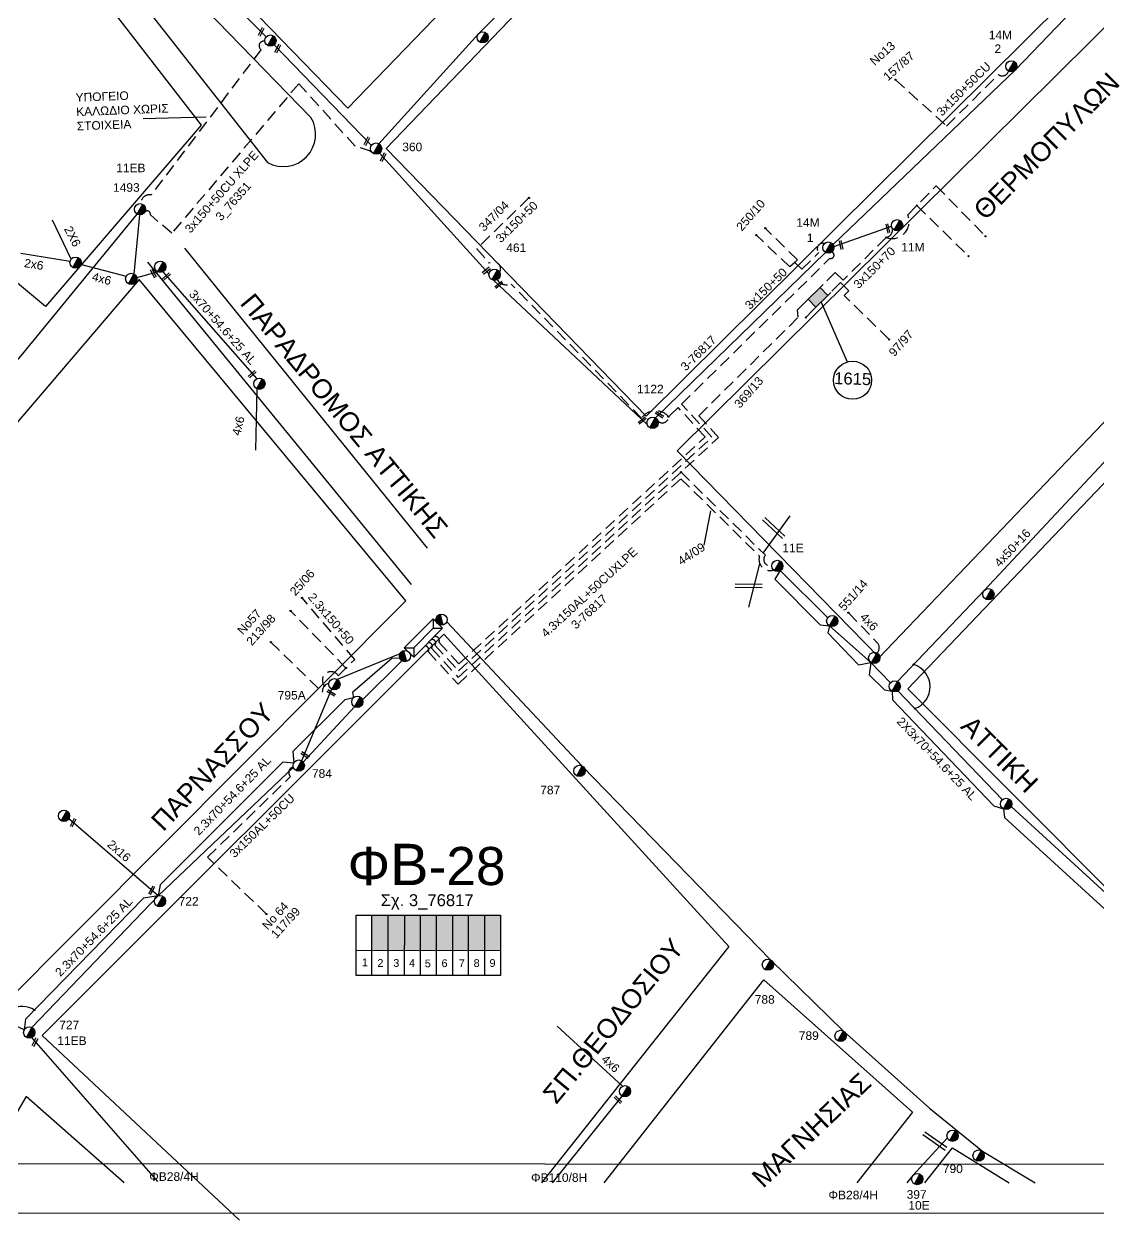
# Model space of a CAD drawing. Header units: millimetres. Extents: x 1138 to 9186, y 1584 to 2927.
# Drawn here: x 7156.9 to 7382.3, y 1906.3 to 2157.3 of the extents above; entities that cross this region are included whole.
import ezdxf
from ezdxf.enums import TextEntityAlignment as Align

# ---------------------------------------------------------------- set-up
doc = ezdxf.new("R2010")
doc.units = ezdxf.units.MM
doc.linetypes.add('DASHED', pattern=[19.05, 12.7, -6.35])
for name, color, linetype, lineweight in [('2x16', 7, 'Continuous', 30), ('2x6', 7, 'SYN_LINE', 30), ('3x150+50', 7, 'Continuous', 30), ('3x150+50CU', 7, 'Continuous', 30), ('3x150+70', 7, 'Continuous', 30), ('3x150AL+50CU', 7, 'Continuous', 30), ('3x150AL+50CUXLPE', 7, 'Continuous', 30), ('3x70+54.6+25 AL', 7, 'SYN_LINE', 30), ('4x50+16', 7, 'Continuous', 30), ('4x50AL', 7, 'Continuous', 30), ('4x6', 7, 'SYN_LINE', 30), ('Υπόβαθρο ΔΕΗ', 7, 'Continuous', 30)]:
    doc.layers.add(name, color=color, linetype=linetype, lineweight=lineweight)
for name, color, linetype in [('Link Box 4 Διευθύνσεων', 7, 'Continuous'), ('Pillar OTE', 7, 'Continuous'), ('TEXT ΚΑΛΩΔΙΩΝ', 7, 'Continuous'), ('Άγνωστα', 7, 'Continuous'), ('ΑΓΝΩΣΤΟ ΕΝΑΕΡΙΟ ΚΑΛΩΔΙΟ', 7, 'Continuous'), ('Επιγραφές - Σχήματα', 7, 'Continuous'), ('Καλώδια ΧΤ   3x150AL+50CU', 7, 'DASHED'), ('Μηχανική τομή', 7, 'Continuous'), ('Στύλος ΦΜ', 7, 'Continuous'), ('Στύλος ΦΜ @ 1', 7, 'Continuous'), ('Συνδέσεις', 7, 'Continuous'), ('Τομή', 7, 'Continuous'), ('Υποσταθμός εναέριος 2 στύλων', 7, 'Continuous'), ('Υποσταθμός πόλεως', 7, 'Continuous')]:
    doc.layers.add(name, color=color, linetype=linetype)
doc.styles.add('arial', font='arial.ttf')
doc.styles.get("Standard").update_dxf_attribs({"font": 'arial.ttf'})
doc.linetypes.add('SYN_LINE', pattern='A,0.5,-0.0001,["/\\/\\/\\/",Standard,S=0.1,R=0,X=0,Y=-0.05],-0.25', length=0.7501)

# ---------------------------------------------------------------- blocks, each defined once
blk = doc.blocks.new('ΥΠΑΡΧΩΝ ΤΣΙΜΕΝΤΕΝΙΟΣ ΣΤΥΛΟΣ')
at = {"layer": 'Στύλος ΦΜ'}
blk.add_hatch(color=7, dxfattribs=at).paths.add_polyline_path([(-1.29, -2.28, 0.574793), (2.62, 0, 0.268822), (1.3, 2.27)])
at = {"layer": 'Στύλος ΦΜ', "color": 7}
blk.add_line((-1.29, -2.28), (1.3, 2.27), dxfattribs=at)
blk.add_circle((0, 0), 2.62, dxfattribs=at)
at = {"layer": 'Στύλος ΦΜ', "flags": 4}
for tag, p in [('ΑΡΙΘΜΟΣ', (-4.68, 8.05)), ('ΤΥΠΟΣ', (-4.91, 3.03))]:
    blk.add_attdef(tag, p, '', height=4, dxfattribs=at)
blk = doc.blocks.new('ΥΠΟΣΤΑΘΜΟΣ ΕΝΑΕΡΙΟΣ ΕΠΙ 2 ΣΤΥΛΩΝ')
at = {"layer": 'Υποσταθμός εναέριος 2 στύλων', "linetype": 'Continuous'}
for points in [[(-11.97, -2.11, 0.574793), (-8.45, -0.07, 0.268822), (-9.64, 1.98)], [(9.68, -2.15, 0.574793), (13.19, -0.1, 0.268822), (12.01, 1.95)]]:
    blk.add_hatch(color=256, dxfattribs=at).paths.add_polyline_path(points)
for p, q in [((-11.97, -2.11), (-9.64, 1.98)), ((9.68, -2.15), (12.01, 1.95))]:
    blk.add_line(p, q, dxfattribs=at)
for centre in [(-10.81, -0.07), (10.84, -0.1)]:
    blk.add_circle(centre, 2.36, dxfattribs=at)
at = {"layer": 'Υποσταθμός πόλεως', "linetype": 'Continuous', "ltscale": 40}
blk.add_lwpolyline([(-8.57, 2.82), (8.57, 2.82), (8.57, -2.82), (-8.57, -2.82)], close=True, dxfattribs=at)
for points in [[(-5.75, 0), (-8.57, 2.82)], [(-8.57, -2.82), (-5.75, 0)], [(-5.75, 0), (5.75, 0)], [(5.75, 0), (8.57, 2.82)], [(8.57, -2.82), (5.75, 0)]]:
    blk.add_lwpolyline(points, dxfattribs=at)
at = {"layer": 'Υποσταθμός εναέριος 2 στύλων', "ltscale": 40, "flags": 1}
for tag, p in [('ΜΕΤΑΣΧΗΜΑΤΙΣΜΟΣ', (14.09, 2.51)), ('ΙΣΧΥΣ', (14.07, -0.28)), ('ΑΡΙΘΜΟΣ', (14.19, -3))]:
    blk.add_attdef(tag, p, '', height=1.8, dxfattribs=at)
blk = doc.blocks.new('_ΣΥΝΔΕΣΗ')
at = {"layer": 'Συνδέσεις', "linetype": 'SYN_LINE', "ltscale": 40}
blk.add_hatch(color=256, dxfattribs=at).paths.add_polyline_path([(0.5, 0, 1), (-0.5, 0, 1)])
at = {"layer": 'Συνδέσεις'}
blk.add_circle((0, 0), 0.5, dxfattribs=at)
blk = doc.blocks.new('ΜΗΧΑΝΙΚΗ ΤΟΜΗ')
at = {"layer": 'Μηχανική τομή', "ltscale": 40}
for p, q in [((-1.9, 0.8), (5.7, 0.8)), ((-1.9, -0.8), (5.7, -0.8))]:
    blk.add_line(p, q, dxfattribs=at)
blk = doc.blocks.new('ΤΟΜΗ')
at = {"layer": 'Τομή', "ltscale": 40}
for p, q in [((-5.7, 0), (17.1, 0)), ((-5.7, -2.8), (17.1, -2.8))]:
    blk.add_line(p, q, dxfattribs=at)
blk = doc.blocks.new('LINK BOX 4 ΑΝΑΧΩΡΗΣΕΩΝ')
at = {"layer": 'Link Box 4 Διευθύνσεων', "ltscale": 40}
blk.add_hatch(color=256, dxfattribs=at).paths.add_polyline_path([(-3.54, 0), (-3.54, -4.67), (3.54, -4.67), (3.54, 0)])
for p, q in [((-3.54, 0), (-5.33, 0)), ((5.33, 0), (3.54, 0)), ((-3.54, -4.67), (-5.33, -4.67)), ((5.33, -4.67), (3.54, -4.67))]:
    blk.add_line(p, q, dxfattribs=at)
blk.add_lwpolyline([(-3.54, -4.67), (-3.54, 0), (3.54, 0), (3.54, -4.67)], close=True, dxfattribs=at)

msp = doc.modelspace()

# ---------------------------------------------------------------- hatches: boundary and pattern name
at = {"layer": 'Καλώδια ΧΤ   3x150AL+50CU', "linetype": 'DASHED', "lineweight": -3, "ltscale": 0.2}
h = msp.add_hatch(color=85, dxfattribs=at)
h.dxf.hatch_style = 1
h.paths.add_polyline_path([(7233.35, 1970.25), (7229.91, 1970.25), (7229.91, 1962.88), (7233.35, 1962.88)])
h = msp.add_hatch(color=173, dxfattribs=at)
h.dxf.hatch_style = 1
h.paths.add_polyline_path([(7233.35, 1962.88), (7236.79, 1962.88), (7236.79, 1970.25), (7233.35, 1970.25)])
h = msp.add_hatch(color=1, dxfattribs=at)
h.dxf.hatch_style = 1
h.paths.add_polyline_path([(7240.08, 1970.24), (7236.79, 1970.25), (7236.79, 1962.88), (7240.08, 1962.88)])
h = msp.add_hatch(color=5, dxfattribs=at)
h.dxf.hatch_style = 1
h.paths.add_polyline_path([(7243.47, 1970.24), (7240.08, 1970.24), (7240.08, 1962.88), (7243.47, 1962.87)])
h = msp.add_hatch(color=133, dxfattribs=at)
h.dxf.hatch_style = 1
h.paths.add_polyline_path([(7243.47, 1962.87), (7246.87, 1962.87), (7246.87, 1970.24), (7243.47, 1970.24)])
h = msp.add_hatch(color=30, dxfattribs=at)
h.dxf.hatch_style = 1
h.paths.add_polyline_path([(7246.87, 1962.87), (7250.26, 1962.87), (7250.26, 1970.24), (7246.87, 1970.24)])
h = msp.add_hatch(color=2, dxfattribs=at)
h.dxf.hatch_style = 1
h.paths.add_polyline_path([(7250.2, 1962.87), (7253.6, 1962.87), (7253.6, 1970.24), (7250.2, 1970.24)])
h = msp.add_hatch(color=6, dxfattribs=at)
h.dxf.hatch_style = 1
h.paths.add_polyline_path([(7253.52, 1962.87), (7256.92, 1962.86), (7256.92, 1970.24), (7253.52, 1970.24)])

# ---------------------------------------------------------------- linework, layer by layer
at = {"layer": '2x16', "color": 1, "lineweight": -3, "ltscale": 0.2}
msp.add_lwpolyline([(7185.04, 1974.3), (7166.28, 1990.49)], dxfattribs=at)
at = {"layer": '2x6', "color": 2, "linetype": 'SYN_LINE', "lineweight": -3, "ltscale": 10}
for points in [[(7166.78, 2107.92), (7162.89, 2116.12)], [(7166.55, 2107.42), (7156.24, 2109.11)]]:
    msp.add_lwpolyline(points, dxfattribs=at)
at = {"layer": '3x150+50', "lineweight": -3}
msp.add_lwpolyline([(6972.18, 1918.16), (9029.84, 1917.64), (9029.84, 2900.53), (6972.18, 2900.53)], close=True, dxfattribs=at)
at = {"layer": '3x150+50', "color": 7, "linetype": 'DASHED', "lineweight": -3, "ltscale": 0.2}
for points in [[(7207.45, 2153.63, 0.865973), (7206.66, 2151.91), (7183.59, 2121.39, 0.471297), (7181.39, 2119.55, -148.197059)], [(7229.84, 2130.46, 0.021586), (7226.39, 2131.61), (7214.57, 2144.74), (7187.91, 2113.38), (7183.41, 2117.21, 0.774585), (7182.27, 2117.83, -2.843912)]]:
    msp.add_lwpolyline(points, format="xyb", dxfattribs=at)
at = {"layer": '3x150+50', "color": 2, "linetype": 'DASHED', "lineweight": -3, "ltscale": 0.2}
for points in [[(7262.88, 2120.77), (7251.94, 2110.11), (7254.53, 2107.05, -0.825812), (7256.72, 2105.16, 5.150216)], [(7292.16, 2074.86, 0.487554), (7286.48, 2074.58), (7259.17, 2102.68, -0.337498), (7256.17, 2103.58)]]:
    msp.add_lwpolyline(points, format="xyb", dxfattribs=at)
at = {"layer": '3x150+50', "color": 30, "linetype": 'DASHED', "lineweight": -3, "ltscale": 0.2}
for points in [[(7318.66, 2107.21), (7319.2, 2107.76), (7312.47, 2114.42)], [(7318.66, 2107.21), (7317.62, 2106.28), (7310.61, 2112.94)]]:
    msp.add_lwpolyline(points, dxfattribs=at)
at = {"layer": '3x150+50', "color": 5, "linetype": 'DASHED', "lineweight": -3, "ltscale": 0.2}
for points in [[(7219.96, 2018.36, -1.083908), (7222.84, 2020.51), (7226.3, 2023.92), (7215.24, 2036.86)], [(7208.69, 2027.55), (7219.51, 2016.98, -0.36783), (7220.89, 2018.93, 1)]]:
    msp.add_lwpolyline(points, format="xyb", dxfattribs=at)
msp.add_lwpolyline([(7224.47, 2022.12), (7212.84, 2034.09)], dxfattribs=at)
at = {"layer": '3x150+50CU', "color": 30, "linetype": 'DASHED', "lineweight": -3, "ltscale": 0.2}
msp.add_lwpolyline([(7339.8, 2145.57), (7350.53, 2135.85), (7361.41, 2146.64, 0.51953), (7363.53, 2147.37, -22.504704)], format="xyb", dxfattribs=at)
at = {"layer": '3x150+70', "color": 30, "linetype": 'DASHED', "lineweight": -3, "ltscale": 0.2}
for points in [[(7337.84, 2112.46, 0.660559), (7342.38, 2117.25), (7348.36, 2123.3), (7358.7, 2112.72)], [(7339.16, 2114.36, -0.416223), (7337.84, 2112.46), (7328.81, 2103.5), (7327.16, 2105.14), (7324.61, 2102.61)]]:
    msp.add_lwpolyline(points, format="xyb", dxfattribs=at)
for points in [[(7344.28, 2119.17), (7355.11, 2108.55)], [(7322.47, 2097.2), (7320.97, 2095.67)]]:
    msp.add_lwpolyline(points, dxfattribs=at)
at = {"layer": '3x150AL+50CU', "color": 5, "linetype": 'DASHED', "lineweight": -3, "ltscale": 0.2}
msp.add_lwpolyline([(7207.78, 1970.49), (7195.37, 1982.4), (7212.84, 1999.34, -0.657886), (7213.43, 2001.31, 4.300919)], format="xyb", dxfattribs=at)
at = {"layer": '3x150AL+50CUXLPE', "color": 30, "linetype": 'DASHED', "lineweight": -3, "ltscale": 0.2}
for points in [[(7318.66, 2107.21), (7320.14, 2105.82), (7323.69, 2109.31, -0.785256), (7324.89, 2111.19, 14.313636)], [(7242.32, 2028.02, -0.794666), (7243.15, 2026.92), (7248.1, 2021.56), (7301.26, 2070.55), (7294.9, 2077.5), (7326.03, 2108.1, 1.008481), (7326.41, 2109.4)]]:
    msp.add_lwpolyline(points, format="xyb", dxfattribs=at)
at = {"layer": '3x150AL+50CUXLPE', "color": 133, "linetype": 'DASHED', "lineweight": -3, "ltscale": 0.2}
msp.add_lwpolyline([(7338.39, 2091.16), (7329.02, 2100.28), (7330.01, 2101.29), (7328.25, 2102.99), (7326.25, 2100.95)], dxfattribs=at)
for points in [[(7241.67, 2027.37, -0.778672), (7242.42, 2026.26), (7248.04, 2020.15), (7302.68, 2070.49), (7298.51, 2075.04), (7319.38, 2095.72), (7319.22, 2097.27), (7320.82, 2098.86)], [(7294.79, 2063.22), (7312.5, 2045.78, 0.77343), (7313.83, 2043.65, 8.500279)]]:
    msp.add_lwpolyline(points, format="xyb", dxfattribs=at)
at = {"layer": '3x150AL+50CUXLPE', "color": 2, "linetype": 'DASHED', "lineweight": -3, "ltscale": 0.2}
msp.add_lwpolyline([(7242.96, 2028.66, -0.687879), (7243.98, 2027.52), (7248.16, 2022.98), (7299.85, 2070.61), (7294.19, 2076.79), (7292.16, 2074.86, -0.690413), (7289.91, 2073.99, -5.560762)], format="xyb", dxfattribs=at)
at = {"layer": '3x150AL+50CUXLPE', "color": 6, "linetype": 'DASHED', "lineweight": -3, "ltscale": 0.2}
msp.add_lwpolyline([(7240.96, 2026.67, -0.700796), (7241.7, 2025.58), (7247.98, 2018.74), (7294.77, 2061.84), (7311.26, 2045.6, 0.611549), (7314.22, 2042.68, 0.609923)], format="xyb", dxfattribs=at)
at = {"layer": '3x70+54.6+25 AL', "color": 85, "linetype": 'SYN_LINE', "lineweight": -3, "ltscale": 15}
for points in [[(7349.08, 2255.15), (7327.03, 2232.49), (7299.48, 2203.64), (7274.32, 2177.46), (7252.26, 2155.21), (7231.39, 2132.15)], [(7236.2, 2023.64), (7227.93, 2015.46)], [(7226.26, 2014), (7215.49, 2002.37)], [(7213.51, 2002.17), (7211.19, 2002.33), (7185.48, 1976.64), (7185.04, 1974.3), (7181.95, 1973.85), (7157.21, 1948.43), (7156.94, 1946.19), (7121.96, 1962.45)]]:
    msp.add_lwpolyline(points, dxfattribs=at)
at = {"layer": '3x70+54.6+25 AL', "color": 2, "linetype": 'SYN_LINE', "lineweight": -3, "ltscale": 15}
for points in [[(7207.74, 2154.56), (7182.8, 2179.66), (7160.96, 2202.9)], [(7229.79, 2131.74), (7209.4, 2152.9)], [(7254.49, 2104.78), (7231.51, 2130.19)], [(7186, 2105.25), (7205.73, 2082.8)], [(7287.7, 2073.19), (7255.44, 2103.48)]]:
    msp.add_lwpolyline(points, dxfattribs=at)
at = {"layer": '3x70+54.6+25 AL', "color": 30, "linetype": 'SYN_LINE', "lineweight": -3, "ltscale": 15}
for points in [[(7326.69, 2110.98), (7365.09, 2147.74), (7393.92, 2177.87)], [(7326.85, 2110.55), (7338.97, 2114.84)], [(7289.4, 2074.59), (7325.12, 2109.31)]]:
    msp.add_lwpolyline(points, dxfattribs=at)
at = {"layer": '3x70+54.6+25 AL', "color": 62, "linetype": 'SYN_LINE', "lineweight": -3, "ltscale": 15}
for points in [[(7315.62, 2042.55), (7314.49, 2040.79), (7324.02, 2031.16), (7325.95, 2030.97), (7325.57, 2029.52), (7332.07, 2022.78), (7334.65, 2023.29), (7334.29, 2020.7), (7337.47, 2017.53), (7339.08, 2017.26), (7339.17, 2015.45), (7360.42, 1993.23), (7362.45, 1992.58), (7362.67, 1990.77), (7384.54, 1970.8), (7386.86, 1971.04), (7386.09, 1969.21), (7406.52, 1947.84), (7408.36, 1946.82), (7408.89, 1945.53), (7424.47, 1930.73), (7425.66, 1930.2)], [(7325.58, 2032.68), (7315.62, 2042.55)], [(7325.95, 2030.97), (7334.65, 2023.29), (7338.72, 2019)], [(7362.23, 1994.47), (7340.32, 2017.31)], [(7386.39, 1972.6), (7364.08, 1993.08)]]:
    msp.add_lwpolyline(points, dxfattribs=at)
at = {"layer": '3x70+54.6+25 AL', "color": 173, "linetype": 'SYN_LINE', "lineweight": -3, "ltscale": 15}
msp.add_lwpolyline([(7245.6, 2031.79), (7274.06, 2001.54), (7313.59, 1960.88), (7328.86, 1945.94), (7346.97, 1929.72), (7358.06, 1920.7), (7369.15, 1914.05)], dxfattribs=at)
at = {"layer": '3x70+54.6+25 AL', "color": 1, "linetype": 'SYN_LINE', "lineweight": -3, "ltscale": 12}
msp.add_lwpolyline([(7235.8, 2024.09), (7234.14, 2024.22), (7225.87, 2016.95), (7226.02, 2015.86), (7224.24, 2015.43), (7213.34, 2004.59), (7213.51, 2002.17)], dxfattribs=at)
at = {"layer": '3x70+54.6+25 AL', "color": 5, "linetype": 'SYN_LINE', "lineweight": -3, "ltscale": 15}
for points in [[(7235.76, 2025.06), (7222.63, 2019.73)], [(7221.46, 2017.68), (7215.15, 2002.67)]]:
    msp.add_lwpolyline(points, dxfattribs=at)
at = {"layer": '3x70+54.6+25 AL', "color": 1, "linetype": 'SYN_LINE', "lineweight": -3, "ltscale": 15}
msp.add_lwpolyline([(7213.43, 2001.31), (7185.04, 1974.3), (7158.56, 1946.65)], dxfattribs=at)
at = {"layer": '3x70+54.6+25 AL', "color": 27, "linetype": 'SYN_LINE', "lineweight": -3, "ltscale": 15}
msp.add_lwpolyline([(7267.81, 1914.05), (7282.44, 1932.26)], dxfattribs=at)
at = {"layer": '4x50+16', "color": 62, "lineweight": -3, "ltscale": 0.2}
msp.add_lwpolyline([(7340.24, 2019.31), (7358.48, 2038.43), (7388.53, 2070.53), (7417.09, 2099.36)], dxfattribs=at)
at = {"layer": '4x50AL', "color": 2, "lineweight": -3, "ltscale": 0.2}
for points in [[(7117.76, 2044.84), (7138.65, 2067.52), (7156.25, 2087.54), (7180.65, 2117.36)], [(7179.98, 2104.8), (7181.18, 2117.21)]]:
    msp.add_lwpolyline(points, dxfattribs=at)
at = {"layer": '4x6', "color": 2, "linetype": 'SYN_LINE', "lineweight": -3, "ltscale": 10}
msp.add_lwpolyline([(7168.94, 2106.79), (7178.36, 2104.35)], dxfattribs=at)
at = {"layer": '4x6', "color": 2, "linetype": 'SYN_LINE', "lineweight": -3, "ltscale": 6}
msp.add_lwpolyline([(7180.54, 2104.07), (7184.91, 2105.29)], dxfattribs=at)
at = {"layer": '4x6', "color": 2, "linetype": 'SYN_LINE', "lineweight": -3, "ltscale": 15}
msp.add_lwpolyline([(7205.73, 2080.74), (7205.5, 2067.8)], dxfattribs=at)
at = {"layer": '4x6', "color": 62, "linetype": 'DASHED', "lineweight": -3, "ltscale": 0.2}
msp.add_lwpolyline([(7329.95, 2033.72), (7335.97, 2027.43, -0.41279), (7335.93, 2025.26, -3.271082)], format="xyb", dxfattribs=at)
at = {"layer": '4x6', "color": 27, "linetype": 'SYN_LINE', "lineweight": -3, "ltscale": 15}
msp.add_lwpolyline([(7282.48, 1934.34), (7268.81, 1946.93)], dxfattribs=at)
at = {"layer": 'Pillar OTE', "lineweight": -3, "ltscale": 40}
for points in [[(7226.58, 1957.61), (7226.58, 1970.25), (7256.91, 1970.24), (7256.91, 1957.58), (7226.58, 1957.61)], [(7229.91, 1957.6), (7229.91, 1970.25)], [(7233.35, 1957.6), (7233.35, 1970.25)], [(7236.78, 1957.6), (7236.79, 1970.25)], [(7240.08, 1957.59), (7240.08, 1970.24)], [(7243.47, 1957.59), (7243.47, 1970.24)], [(7246.87, 1957.59), (7246.87, 1970.24)], [(7250.2, 1957.58), (7250.2, 1970.24)], [(7253.59, 1957.58), (7253.59, 1970.24)], [(7226.58, 1962.89), (7256.91, 1962.86)]]:
    msp.add_lwpolyline(points, dxfattribs=at)
at = {"layer": 'ΑΓΝΩΣΤΟ ΕΝΑΕΡΙΟ ΚΑΛΩΔΙΟ', "color": 1, "lineweight": -3, "ltscale": 0.2}
for points in [[(7158.49, 1944.57), (7158.49, 1944.57), (7184.92, 1914.38)], [(7350.69, 1923.5), (7343.4, 1915.55), (7342.21, 1914.05)]]:
    msp.add_lwpolyline(points, dxfattribs=at)
at = {"layer": 'Επιγραφές - Σχήματα', "lineweight": -3}
msp.add_lwpolyline([(6949.78, 2926.89), (9185.18, 2926.75), (9185.88, 1907.61), (6949.78, 1907.75)], close=True, dxfattribs=at)
at = {"layer": 'Τομή', "lineweight": -3}
for points in [[(7312.03, 2046.25), (7317.72, 2054.06)], [(7311.27, 2044), (7308.93, 2034.9)]]:
    msp.add_lwpolyline(points, dxfattribs=at)
at = {"layer": 'Υπόβαθρο ΔΕΗ', "lineweight": -3}
for points in [[(7305.65, 2345.39), (7369.04, 2288.89), (7224.89, 2139.61), (7166.78, 2199.47)], [(7377.14, 2281.35), (7438.86, 2225.06), (7287.47, 2075), (7232.89, 2131.16)], [(7071.15, 2276.05), (7148.59, 2194.75), (7194.05, 2136.05), (7161.39, 2097.99), (7025.77, 2210.96)], [(7091.33, 1998.61), (7151.41, 1950.32), (7237.05, 2036.24), (7181.09, 2103.66)]]:
    msp.add_lwpolyline(points, close=True, dxfattribs=at)
for points in [[(7446.04, 2218.34), (7469.71, 2196.24), (7483.12, 2187.06), (7413.71, 2105.2), (7336.4, 2024.31), (7294.01, 2067.67), (7446.04, 2218.34)], [(7462.08, 2149.65), (7545.02, 2083.38), (7506.07, 2034.18), (7476.67, 2055.54), (7480.1, 2059.13), (7473.95, 2064.05), (7386.39, 1973.58), (7342.39, 2017.74), (7411.1, 2089.73), (7462.08, 2149.65)], [(7181.92, 2137.45), (7195.11, 2137.78)], [(7190.55, 2110.25), (7241.53, 2047.3)], [(7182.79, 2107.32), (7238.13, 2039.62)], [(7324.19, 2098.91), (7329.63, 2086.34)], [(7299.64, 2047.92), (7301.02, 2055.11)], [(7202.1, 1906.27), (7160.73, 1944.97), (7245, 2029.2), (7304.81, 1963.67), (7265.53, 1914.05)], [(7278.65, 1914.05), (7312.19, 1956.68), (7343.36, 1928.93), (7331.66, 1914.05)], [(7177.88, 1914.05), (7157.31, 1932.22), (7146.61, 1914.05)], [(7345.98, 1914.05), (7351.78, 1921.42), (7363.65, 1914.05)]]:
    msp.add_lwpolyline(points, dxfattribs=at)
msp.add_lwpolyline([(7159.28, 2190.21), (7208.02, 2128.18, 0.768308), (7217.12, 2137.65), (7163.37, 2192.96, 0.834163), (7159.28, 2190.21, 3.056167)], format="xyb", dxfattribs=at)
msp.add_circle((7330.79, 2082.51), 4, dxfattribs=at)
for centre, radius, start, end in [((7342.18, 2018.19), 4.88, 290.1826, 72.7707), ((7156.59, 1946.68), 4.41, 55.9469, 253.7867)]:
    msp.add_arc(centre, radius, start, end, dxfattribs=at)

# ---------------------------------------------------------------- block references
at = {"layer": 'Link Box 4 Διευθύνσεων', "lineweight": -3, "xscale": 0.4999999999999997, "yscale": 0.4999999999999997, "zscale": 0.4999999999999997, "rotation": 224.7406200958726}
msp.add_blockref('LINK BOX 4 ΑΝΑΧΩΡΗΣΕΩΝ', (7324.36, 2099.08), dxfattribs=at)
at = {"layer": 'Μηχανική τομή', "lineweight": -3}
for p, xscale, yscale, zscale, rotation in [((7206.49, 2155.22), 0.25, 0.25, 0.25, 62.8697224294164), ((7209.96, 2151.71), 0.25, 0.25, 0.25, 62.8697224294164), ((7228.67, 2132.3), 0.25, 0.25, 0.25, 62.8697224294164), ((7232.1, 2128.91), 0.25, 0.25, 0.25, 62.8697224294164), ((7338.05, 2114.83), 0.25, 0.25, 0.25, 282.3587279737939), ((7328.25, 2111.36), 0.25, 0.25, 0.25, 282.3587279737939), ((7254.31, 2105.77), 0.2499999999999999, 0.2499999999999999, 0.2499999999999999, 219.340424155941), ((7183.79, 2105.36), 0.25, 0.25, 0.25, 298.1268922199657), ((7187.13, 2104.6), 0.2499999999999999, 0.2499999999999999, 0.2499999999999999, 221.8699068570853), ((7256.91, 2102.8), 0.2499999999999999, 0.2499999999999999, 0.2499999999999999, 219.340424155941), ((7205.15, 2084.1), 0.2499999999999999, 0.2499999999999999, 0.2499999999999999, 221.8699068570853), ((7289.87, 2075.55), 0.25, 0.25, 0.25, 327.1320431928102), ((7287.01, 2074.33), 0.2499999999999999, 0.2499999999999999, 0.2499999999999999, 219.340424155941), ((7220.95, 2017.19), 0.25, 0.25, 0.25, 327.1320431928102), ((7215.47, 2004.17), 0.25, 0.25, 0.25, 327.1320431928102), ((7167.04, 1989.28), 0.25, 0.25, 0.25, 62.8697224294164), ((7183.51, 1975.07), 0.25, 0.25, 0.25, 62.8697224294164), ((7159, 1943.2), 0.25, 0.25, 0.25, 62.8697224294164), ((7281.21, 1931.85), 0.2499999999999999, 0.2499999999999999, 0.2499999999999999, 315.1165217621707)]:
    msp.add_blockref('ΜΗΧΑΝΙΚΗ ΤΟΜΗ', p, dxfattribs=dict(at, xscale=xscale, yscale=yscale, zscale=zscale, rotation=rotation))
at = {"layer": 'Στύλος ΦΜ @ 1', "lineweight": -3, "ltscale": 40}
ref = msp.add_blockref('ΥΠΑΡΧΩΝ ΤΣΙΜΕΝΤΕΝΙΟΣ ΣΤΥΛΟΣ', (7208.62, 2153.78), dxfattribs=dict(at, xscale=0.4499999999998182, yscale=0.4499999999998182, zscale=0.4499999999998182))
ref.add_attrib('ΤΥΠΟΣ', '436', (7209.15, 2160.21), dxfattribs={"layer": 'Στύλος ΦΜ', "height": 1.8, "flags": 4})
at = {"layer": 'Στύλος ΦΜ @ 1', "lineweight": -3, "ltscale": 40, "xscale": 0.4499999999998183, "yscale": 0.4499999999998183, "zscale": 0.4499999999998183}
for p in [(7253.16, 2154.46), (7167.7, 2107.19), (7185.49, 2106.31), (7179.39, 2103.78), (7206.31, 2081.77), (7359.32, 2037.6), (7326.53, 2031.99), (7335.35, 2024.24), (7339.66, 2018.28), (7226.84, 2015.02), (7363.03, 1993.61), (7165.28, 1991.1), (7283.03, 1933.3), (7357.23, 1919.81)]:
    msp.add_blockref('ΥΠΑΡΧΩΝ ΤΣΙΜΕΝΤΕΝΙΟΣ ΣΤΥΛΟΣ', p, dxfattribs=at)
at = {"layer": 'Στύλος ΦΜ @ 1', "lineweight": -3, "ltscale": 40}
ref = msp.add_blockref('ΥΠΑΡΧΩΝ ΤΣΙΜΕΝΤΕΝΙΟΣ ΣΤΥΛΟΣ', (7364.11, 2148.39), dxfattribs=dict(at, xscale=0.4499999999998183, yscale=0.4499999999998183, zscale=0.4499999999998183))
ref.add_attrib('ΤΥΠΟΣ', '14M', (7359.38, 2154.05), dxfattribs={"layer": 'Στύλος ΦΜ', "height": 1.8, "rotation": 360, "flags": 4})
ref.add_attrib('ΑΡΙΘΜΟΣ', '2', (7360.58, 2151.17), dxfattribs={"layer": 'Στύλος ΦΜ', "height": 1.8, "rotation": 360, "flags": 4})
ref = msp.add_blockref('ΥΠΑΡΧΩΝ ΤΣΙΜΕΝΤΕΝΙΟΣ ΣΤΥΛΟΣ', (7230.8, 2131.13), dxfattribs=dict(at, xscale=0.4499999999998182, yscale=0.4499999999998182, zscale=0.4499999999998182))
ref.add_attrib('ΤΥΠΟΣ', '360', (7236.28, 2130.57), dxfattribs={"layer": 'Στύλος ΦΜ', "height": 1.8, "rotation": 360, "flags": 4})
ref = msp.add_blockref('ΥΠΑΡΧΩΝ ΤΣΙΜΕΝΤΕΝΙΟΣ ΣΤΥΛΟΣ', (7181.23, 2118.39), dxfattribs=dict(at, xscale=0.4499999999998183, yscale=0.4499999999998183, zscale=0.4499999999998183))
ref.add_attrib('ΤΥΠΟΣ', '11EB', (7176.24, 2126.16), dxfattribs={"layer": 'Στύλος ΦΜ', "height": 1.8, "rotation": 360, "flags": 4})
ref.add_attrib('ΑΡΙΘΜΟΣ', '1493', (7175.58, 2122.06), dxfattribs={"layer": 'Στύλος ΦΜ', "height": 1.8, "rotation": 360, "flags": 4})
ref = msp.add_blockref('ΥΠΑΡΧΩΝ ΤΣΙΜΕΝΤΕΝΙΟΣ ΣΤΥΛΟΣ', (7325.7, 2110.34), dxfattribs=dict(at, xscale=0.4499999999998183, yscale=0.4499999999998183, zscale=0.4499999999998183))
ref.add_attrib('ΤΥΠΟΣ', '14M', (7318.98, 2114.71), dxfattribs={"layer": 'Στύλος ΦΜ', "height": 1.8, "rotation": 360, "flags": 4})
ref.add_attrib('ΑΡΙΘΜΟΣ', '1', (7321.19, 2111.5), dxfattribs={"layer": 'Στύλος ΦΜ', "height": 1.8, "rotation": 360, "flags": 4})
ref = msp.add_blockref('ΥΠΑΡΧΩΝ ΤΣΙΜΕΝΤΕΝΙΟΣ ΣΤΥΛΟΣ', (7340.13, 2115.04), dxfattribs=dict(at, xscale=0.4499999999998183, yscale=0.4499999999998183, zscale=0.4499999999998183))
ref.add_attrib('ΤΥΠΟΣ', '11M', (7341.01, 2109.53), dxfattribs={"layer": 'Στύλος ΦΜ', "height": 1.8, "rotation": 360, "flags": 4})
ref = msp.add_blockref('ΥΠΑΡΧΩΝ ΤΣΙΜΕΝΤΕΝΙΟΣ ΣΤΥΛΟΣ', (7255.66, 2104.64), dxfattribs=dict(at, xscale=0.4499999999998183, yscale=0.4499999999998183, zscale=0.4499999999998183))
ref.add_attrib('ΤΥΠΟΣ', '461', (7258.1, 2109.41), dxfattribs={"layer": 'Στύλος ΦΜ', "height": 1.8, "rotation": 360, "flags": 4})
ref = msp.add_blockref('ΥΠΑΡΧΩΝ ΤΣΙΜΕΝΤΕΝΙΟΣ ΣΤΥΛΟΣ', (7288.81, 2073.57), dxfattribs=dict(at, xscale=0.4499999999998183, yscale=0.4499999999998183, zscale=0.4499999999998183))
ref.add_attrib('ΤΥΠΟΣ', '1122', (7285.55, 2079.77), dxfattribs={"layer": 'Στύλος ΦΜ', "height": 1.8, "rotation": 360, "flags": 4})
ref = msp.add_blockref('ΥΠΑΡΧΩΝ ΤΣΙΜΕΝΤΕΝΙΟΣ ΣΤΥΛΟΣ', (7315.01, 2043.55), dxfattribs=dict(at, xscale=0.4499999999998183, yscale=0.4499999999998183, zscale=0.4499999999998183))
ref.add_attrib('ΤΥΠΟΣ', '11E', (7316.06, 2046.42), dxfattribs={"layer": 'Στύλος ΦΜ', "height": 1.8, "rotation": 360, "flags": 4})
ref = msp.add_blockref('ΥΠΑΡΧΩΝ ΤΣΙΜΕΝΤΕΝΙΟΣ ΣΤΥΛΟΣ', (7222.05, 2018.71), dxfattribs=dict(at, xscale=0.4499999999998183, yscale=0.4499999999998183, zscale=0.4499999999998183))
ref.add_attrib('ΤΥΠΟΣ', '795A', (7210.14, 2015.51), dxfattribs={"layer": 'Στύλος ΦΜ', "height": 1.8, "rotation": 360, "flags": 4})
ref = msp.add_blockref('ΥΠΑΡΧΩΝ ΤΣΙΜΕΝΤΕΝΙΟΣ ΣΤΥΛΟΣ', (7214.56, 2001.65), dxfattribs=dict(at, xscale=0.4499999999998183, yscale=0.4499999999998183, zscale=0.4499999999998183))
ref.add_attrib('ΤΥΠΟΣ', '784', (7217.32, 1999.08), dxfattribs={"layer": 'Στύλος ΦΜ', "height": 1.8, "rotation": 360, "flags": 4})
ref = msp.add_blockref('ΥΠΑΡΧΩΝ ΤΣΙΜΕΝΤΕΝΙΟΣ ΣΤΥΛΟΣ', (7273.48, 2000.52), dxfattribs=dict(at, xscale=0.4499999999998184, yscale=0.4499999999998184, zscale=0.4499999999998184))
ref.add_attrib('ΤΥΠΟΣ', '787', (7265.24, 1995.62), dxfattribs={"layer": 'Στύλος ΦΜ', "height": 1.8, "flags": 4})
ref = msp.add_blockref('ΥΠΑΡΧΩΝ ΤΣΙΜΕΝΤΕΝΙΟΣ ΣΤΥΛΟΣ', (7185.42, 1973.19), dxfattribs=dict(at, xscale=0.4499999999998183, yscale=0.4499999999998183, zscale=0.4499999999998183))
ref.add_attrib('ΤΥΠΟΣ', '722', (7189.35, 1972.27), dxfattribs={"layer": 'Στύλος ΦΜ', "height": 1.8, "rotation": 360, "flags": 4})
ref = msp.add_blockref('ΥΠΑΡΧΩΝ ΤΣΙΜΕΝΤΕΝΙΟΣ ΣΤΥΛΟΣ', (7313.01, 1959.86), dxfattribs=dict(at, xscale=0.4499999999998184, yscale=0.4499999999998184, zscale=0.4499999999998184))
ref.add_attrib('ΤΥΠΟΣ', '788', (7310.26, 1951.67), dxfattribs={"layer": 'Στύλος ΦΜ', "height": 1.8, "flags": 4})
ref = msp.add_blockref('ΥΠΑΡΧΩΝ ΤΣΙΜΕΝΤΕΝΙΟΣ ΣΤΥΛΟΣ', (7157.98, 1945.63), dxfattribs=dict(at, xscale=0.4499999999998183, yscale=0.4499999999998183, zscale=0.4499999999998183))
ref.add_attrib('ΤΥΠΟΣ', '727', (7164.29, 1946.33), dxfattribs={"layer": 'Στύλος ΦΜ', "height": 1.8, "rotation": 360, "flags": 4})
ref.add_attrib('ΑΡΙΘΜΟΣ', '11EB', (7163.88, 1943.01), dxfattribs={"layer": 'Στύλος ΦΜ', "height": 1.8, "rotation": 360, "flags": 4})
ref = msp.add_blockref('ΥΠΑΡΧΩΝ ΤΣΙΜΕΝΤΕΝΙΟΣ ΣΤΥΛΟΣ', (7328.28, 1944.92), dxfattribs=dict(at, xscale=0.4499999999998183, yscale=0.4499999999998183, zscale=0.4499999999998183))
ref.add_attrib('ΤΥΠΟΣ', '789', (7319.51, 1944.08), dxfattribs={"layer": 'Στύλος ΦΜ', "height": 1.8, "flags": 4})
ref = msp.add_blockref('ΥΠΑΡΧΩΝ ΤΣΙΜΕΝΤΕΝΙΟΣ ΣΤΥΛΟΣ', (7351.77, 1923.97), dxfattribs=dict(at, xscale=0.4499999999998183, yscale=0.4499999999998183, zscale=0.4499999999998183))
ref.add_attrib('ΤΥΠΟΣ', '790', (7349.74, 1916.15), dxfattribs={"layer": 'Στύλος ΦΜ', "height": 1.8, "flags": 4})
ref = msp.add_blockref('ΥΠΑΡΧΩΝ ΤΣΙΜΕΝΤΕΝΙΟΣ ΣΤΥΛΟΣ', (7344.36, 1914.86), dxfattribs=dict(at, xscale=0.4499999999998183, yscale=0.4499999999998183, zscale=0.4499999999998183))
ref.add_attrib('ΤΥΠΟΣ', '397', (7342.14, 1910.74), dxfattribs={"layer": 'Στύλος ΦΜ', "height": 1.8, "rotation": 360, "flags": 4})
ref.add_attrib('ΑΡΙΘΜΟΣ', '10E', (7342.5, 1908.46), dxfattribs={"layer": 'Στύλος ΦΜ', "height": 1.8, "rotation": 360, "flags": 4})
at = {"layer": 'Συνδέσεις', "lineweight": -3, "xscale": 0.25, "yscale": 0.25, "zscale": 0.25}
for p in [(7339.8, 2145.57), (7262.88, 2120.77), (7344.28, 2119.17), (7312.47, 2114.42), (7310.61, 2112.94), (7337.84, 2112.46), (7358.7, 2112.72), (7355.11, 2108.56), (7318.66, 2107.21), (7320.97, 2095.68), (7338.49, 2091.06), (7292.16, 2074.86), (7294.79, 2063.23), (7215.24, 2036.86), (7212.84, 2034.09), (7329.91, 2033.72), (7208.69, 2027.56), (7224.47, 2022.12), (7343.63, 2022.86), (7219.96, 2018.36), (7343.87, 2013.61), (7207.78, 1970.49), (7159.06, 1950.34)]:
    msp.add_blockref('_ΣΥΝΔΕΣΗ', p, dxfattribs=at)
at = {"layer": 'Τομή', "lineweight": -3}
for p, xscale, yscale, zscale, rotation in [((7315.04, 2050.28), 0.25, 0.25, 0.25, 137.0013785429476), ((7310.4, 2038.95), 0.2499999999999999, 0.2499999999999999, 0.2499999999999999, 179.2027256814875), ((7349.04, 1921.71), 0.2499999999999999, 0.2499999999999999, 0.2499999999999999, 145.1725379253222)]:
    msp.add_blockref('ΤΟΜΗ', p, dxfattribs=dict(at, xscale=xscale, yscale=yscale, zscale=zscale, rotation=rotation))
at = {"layer": 'Υποσταθμός εναέριος 2 στύλων', "lineweight": -3, "xscale": 0.4999999999999996, "yscale": 0.4999999999999996, "zscale": 0.4999999999999996, "rotation": 224.9847708328122}
msp.add_blockref('ΥΠΟΣΤΑΘΜΟΣ ΕΝΑΕΡΙΟΣ ΕΠΙ 2 ΣΤΥΛΩΝ', (7240.72, 2028.42), dxfattribs=at)

# ---------------------------------------------------------------- texts
at = {"lineweight": -3, "ltscale": 40, "char_height": 4, "attachment_point": 1, "style": 'arial'}
for s, insert, width, rotation in [('ΘEPMOΠYΛΩN', (7355.8, 2118.69), 65.6312, 45.2311), ('ΠΑΡΑΔΡΟΜΟΣ ΑΤΤΙΚΗΣ', (7205.13, 2101.14), 150.9822, 309.6354), ('ΠAPNAΣΣOY', (7183.21, 1990.37), 150.9822, 46.5436), ('ΣΠ.ΘEOΔOΣIOY', (7265.48, 1932.9), 61.8512, 50.4883), ('MAΓNHΣIAΣ', (7309.27, 1915.69), 45.3639, 43.566)]:
    msp.add_mtext(s, dxfattribs=dict(at, insert=insert, width=width, rotation=rotation))
at = {"lineweight": -3, "ltscale": 30, "char_height": 1.63, "width": 11.2573, "attachment_point": 1}
for s, insert in [('1', (7227.82, 1961.17)), ('2', (7231.06, 1961.03)), ('3', (7234.39, 1961.03)), ('4', (7237.7, 1961.03)), ('5', (7241, 1960.95)), ('6', (7244.52, 1960.98)), ('7', (7248.15, 1960.98)), ('8', (7251.26, 1961.01)), ('9', (7254.59, 1961.03))]:
    msp.add_mtext(s, dxfattribs=dict(at, insert=insert))
at = {"layer": 'TEXT ΚΑΛΩΔΙΩΝ', "linetype": 'Continuous', "lineweight": -3, "ltscale": 0.2}
for s, rotation, p in [('3x150+50CU', 44.7734, (7354.12, 2143.62)), ('3x150+50CU XLPE', 48.6816, (7198.36, 2122.04)), ('3_76351', 48.6816, (7200.81, 2120.09)), ('3x150+50', 44.2752, (7260.3, 2115.74)), ('3x150+70', 44.7406, (7335.37, 2106.14)), ('2x6', 350.7112, (7158.96, 2106.84)), ('3x150+50', 44.2752, (7312.61, 2101.74)), ('4x6', 345.4642, (7173.2, 2103.83)), ('3x70+54.6+25 AL', 311.3123, (7198.62, 2093.62)), ('4x6', 76.4883, (7201.85, 2072.95)), ('4x50+16', 46.8865, (7364.34, 2047.33)), ('4.3x150AL+50CUXLPE', 42.6573, (7275.52, 2038.01)), ('2.3x150+50', 310.5457, (7221.35, 2032.48)), ('4x6', 313.7938, (7334.26, 2031.82)), ('2Χ3x70+54.6+25 AL', 313.7247, (7348.49, 2003.1)), ('2.3x70+54.6+25 AL', 45.7668, (7200.61, 1995.36)), ('3x150AL+50CU', 44.124, (7206.86, 1989.02)), ('2x16', 319.2131, (7176.84, 1983.76)), ('2.3x70+54.6+25 AL', 45.7668, (7171.53, 1965.72)), ('4x6', 317.3631, (7280, 1939.08))]:
    msp.add_text(s, height=1.8, rotation=rotation, dxfattribs=at).set_placement(p, align=Align.MIDDLE_CENTER)
at = {"layer": 'Άγνωστα', "lineweight": -3, "ltscale": 40, "char_height": 1.8, "attachment_point": 1, "style": 'arial'}
for s, insert, width, rotation in [('No13', (7334.22, 2149.8), 12.7137, 41.4022), ('157/87', (7337.02, 2146.56), 12.7137, 41.4022), ('ΥΠΟΓΕΙΟ ΚΑΛΩΔΙΟ ΧΩΡΙΣ ΣΤΟΙΧΕΙΑ', (7167.68, 2142.72), 22.4204, 2.2917), ('347/04', (7252.14, 2114.88), 12.7137, 45.1226), ('250/10', (7306.2, 2114.86), 12.7137, 48.8715), ('2X6', (7166.85, 2115.09), 34.0855, 297.2578), ('3-76817', (7294.51, 2085.61), 12.7137, 44.4263), ('97/97', (7338.2, 2088.52), 12.7137, 48.8715), ('369/13', (7305.79, 2077.68), 12.7137, 48.8715), ('44/09', (7293.83, 2045.09), 12.7137, 33.2896), ('25/06', (7212.51, 2038.34), 12.7137, 48.1215), ('551/14', (7327.69, 2035.14), 12.7137, 48.4555), ('3-76817', (7271.51, 2031.46), 12.7137, 43), ('No57', (7201.49, 2030.17), 12.7137, 48.1215), ('213/98', (7203.38, 2027.88), 12.7137, 48.1215), ('No 64', (7206.7, 1968.25), 12.7137, 47.7829), ('117/99', (7208.53, 1966.43), 12.7137, 47.7829)]:
    msp.add_mtext(s, dxfattribs=dict(at, insert=insert, width=width, rotation=rotation))
at = {"layer": 'Άγνωστα', "lineweight": -3, "insert": (7326.98, 2084.21), "char_height": 2.5, "width": 13.4112, "attachment_point": 1, "rotation": 358.1643}
msp.add_mtext('1615', dxfattribs=at)
at = {"layer": 'Άγνωστα', "color": 7, "lineweight": -3, "insert": (7231.74, 1974.65), "char_height": 2.5, "width": 4.551914400963142e-14, "attachment_point": 1}
msp.add_mtext('Σχ. 3_76817', dxfattribs=at)
at = {"layer": 'Άγνωστα', "lineweight": -3, "ltscale": 0.2, "char_height": 1.8, "width": 18.6352, "attachment_point": 1, "style": 'arial'}
for s, insert in [('ΦB28/4H', (7183.17, 1916.3)), ('ΦB110/8H', (7263.31, 1916.09)), ('ΦB28/4H', (7325.74, 1912.43))]:
    msp.add_mtext(s, dxfattribs=dict(at, insert=insert))
at = {"layer": 'Υπόβαθρο ΔΕΗ', "lineweight": -3}
msp.add_text('ΑΤΤΙΚΗ', height=4, rotation=314.8982, dxfattribs=at).set_placement((7361.66, 2004.02), align=Align.MIDDLE_CENTER)
at = {"layer": 'Υπόβαθρο ΔΕΗ', "lineweight": -3, "insert": (7224.81, 1985.23), "char_height": 8, "width": 84.6573, "attachment_point": 1}
msp.add_mtext('Φ{\\H1.0833x;B}-28', dxfattribs=at)

doc.saveas('drawing.dxf')
